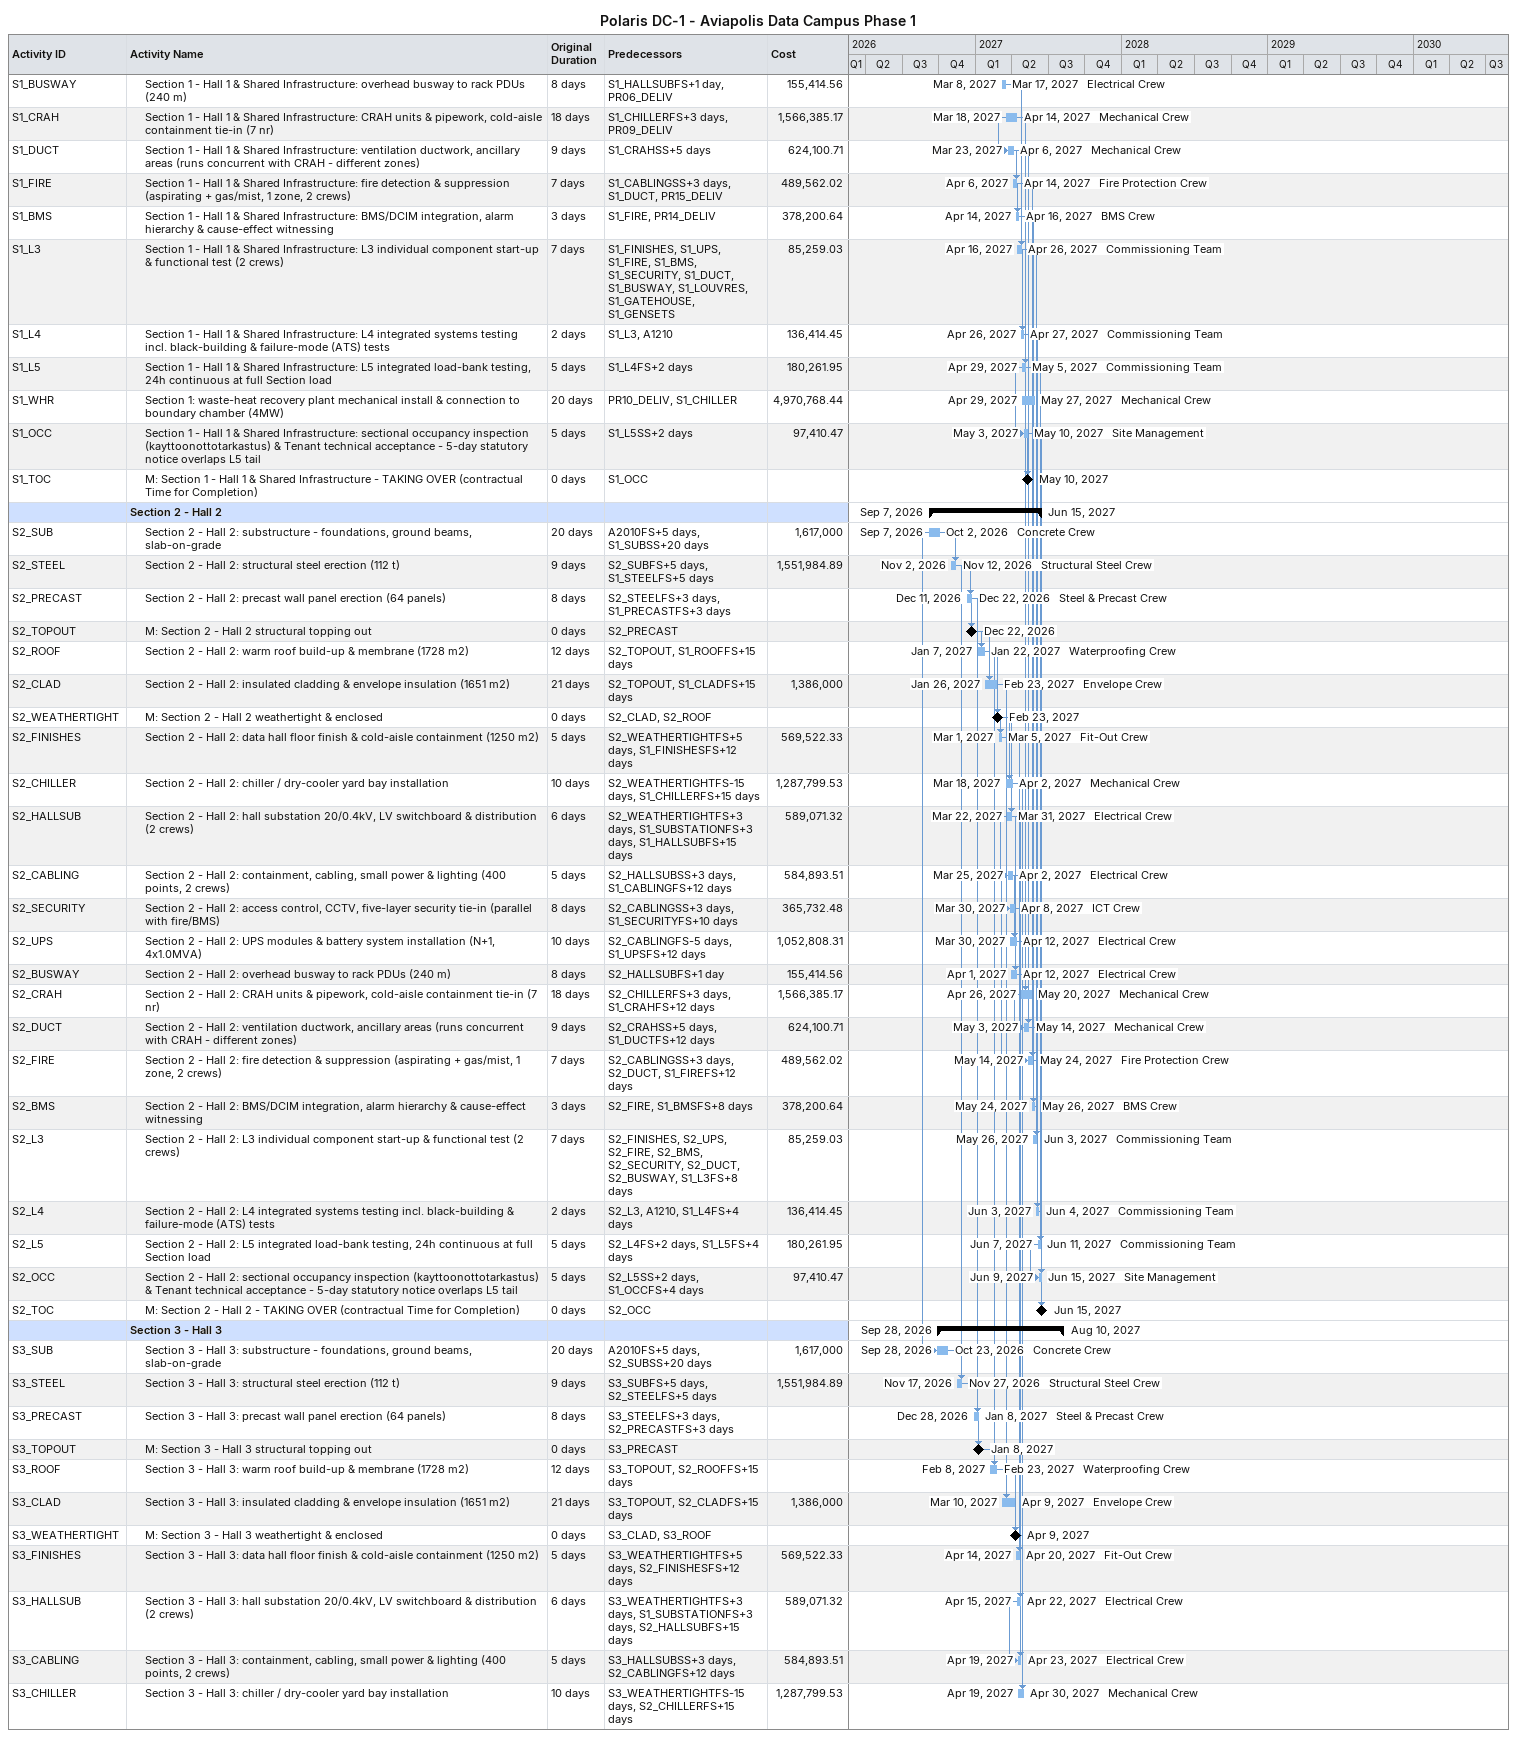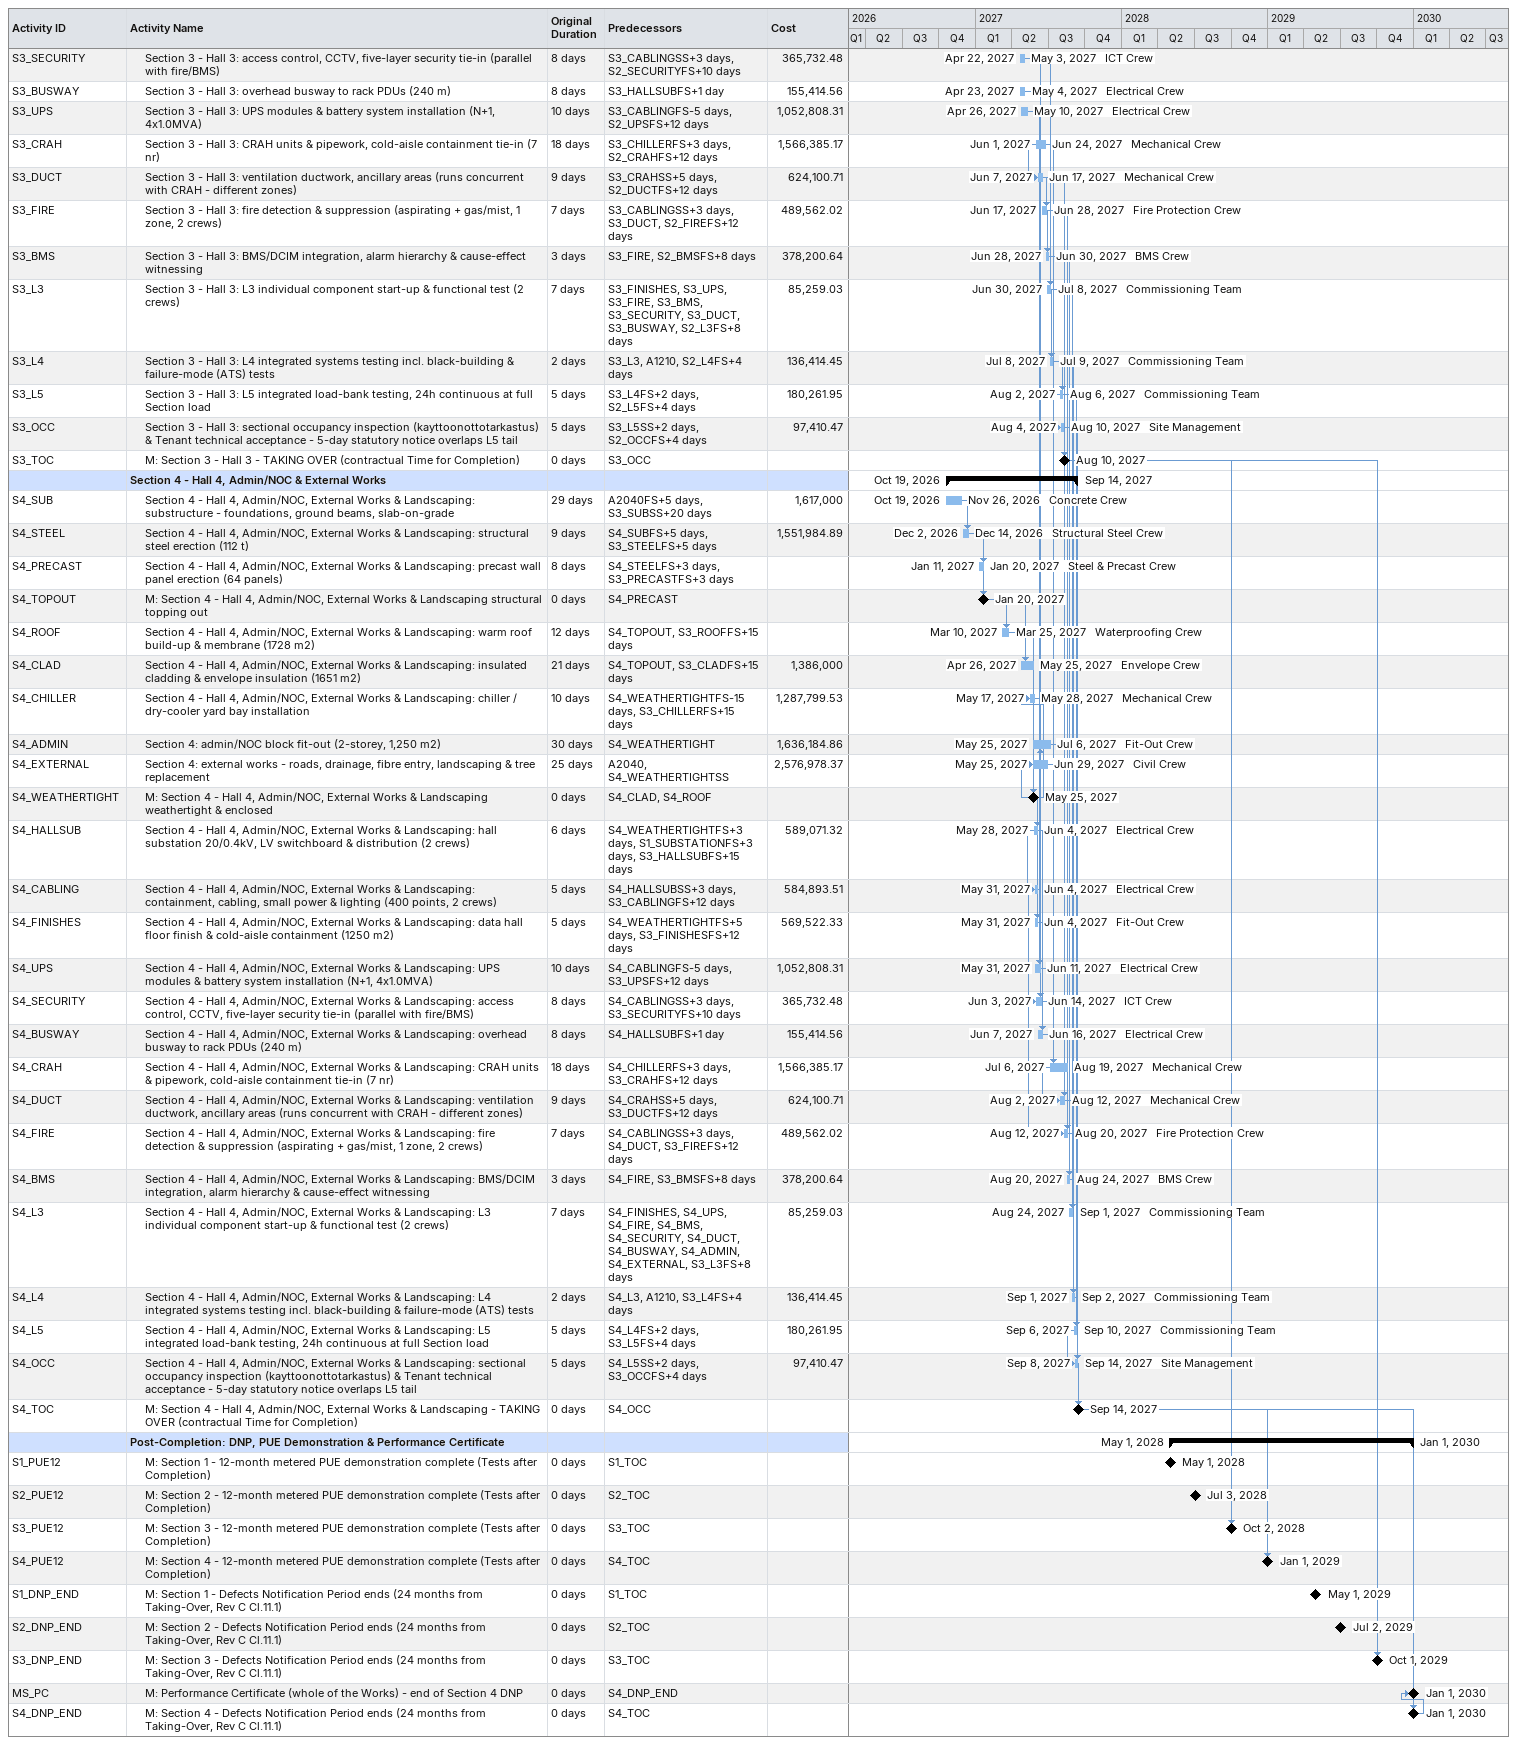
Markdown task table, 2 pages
Polaris DC-1 - Aviapolis Data Campus Phase 1

| ID | Level | Task | Original duration | Start | Finish | Predecessors | Resources | Cost |
|---|---|---|---|---|---|---|---|---|
| S1_BUSWAY | 2 | Section 1 - Hall 1 & Shared Infrastructure: overhead busway to rack PDUs (240 m) | 8d | 2027-03-08 | 2027-03-17 | S1_HALLSUBFS+1d, PR06_DELIV | Electrical Crew | 155414.56 |
| S1_CRAH | 2 | Section 1 - Hall 1 & Shared Infrastructure: CRAH units & pipework, cold-aisle containment tie-in (7 nr) | 18d | 2027-03-18 | 2027-04-14 | S1_CHILLERFS+3d, PR09_DELIV | Mechanical Crew | 1566385.17 |
| S1_DUCT | 2 | Section 1 - Hall 1 & Shared Infrastructure: ventilation ductwork, ancillary areas (runs concurrent with CRAH - different zones) | 9d | 2027-03-23 | 2027-04-06 | S1_CRAHSS+5d | Mechanical Crew | 624100.71 |
| S1_FIRE | 2 | Section 1 - Hall 1 & Shared Infrastructure: fire detection & suppression (aspirating + gas/mist, 1 zone, 2 crews) | 7d | 2027-04-06 | 2027-04-14 | S1_CABLINGSS+3d, S1_DUCT, PR15_DELIV | Fire Protection Crew | 489562.02 |
| S1_BMS | 2 | Section 1 - Hall 1 & Shared Infrastructure: BMS/DCIM integration, alarm hierarchy & cause-effect witnessing | 3d | 2027-04-14 | 2027-04-16 | S1_FIRE, PR14_DELIV | BMS Crew | 378200.64 |
| S1_L3 | 2 | Section 1 - Hall 1 & Shared Infrastructure: L3 individual component start-up & functional test (2 crews) | 7d | 2027-04-16 | 2027-04-26 | S1_FINISHES, S1_UPS, S1_FIRE, S1_BMS, S1_SECURITY, S1_DUCT, S1_BUSWAY, S1_LOUVRES, S1_GATEHOUSE, S1_GENSETS | Commissioning Team | 85259.03 |
| S1_L4 | 2 | Section 1 - Hall 1 & Shared Infrastructure: L4 integrated systems testing incl. black-building & failure-mode (ATS) tests | 2d | 2027-04-26 | 2027-04-27 | S1_L3, A1210 | Commissioning Team | 136414.45 |
| S1_L5 | 2 | Section 1 - Hall 1 & Shared Infrastructure: L5 integrated load-bank testing, 24h continuous at full Section load | 5d | 2027-04-29 | 2027-05-05 | S1_L4FS+2d | Commissioning Team | 180261.95 |
| S1_WHR | 2 | Section 1: waste-heat recovery plant mechanical install & connection to boundary chamber (4MW) | 20d | 2027-04-29 | 2027-05-27 | PR10_DELIV, S1_CHILLER | Mechanical Crew | 4970768.44 |
| S1_OCC | 2 | Section 1 - Hall 1 & Shared Infrastructure: sectional occupancy inspection (kayttoonottotarkastus) & Tenant technical acceptance - 5-day statutory notice overlaps L5 tail | 5d | 2027-05-03 | 2027-05-10 | S1_L5SS+2d | Site Management | 97410.47 |
| S1_TOC | 2 | M: Section 1 - Hall 1 & Shared Infrastructure - TAKING OVER (contractual Time for Completion) | 0d | 2027-05-10 | 2027-05-10 | S1_OCC |  |  |
|  | 1 | **Section 2 - Hall 2** |  | 2026-09-07 | 2027-06-15 |  |  |  |
| S2_SUB | 2 | Section 2 - Hall 2: substructure - foundations, ground beams, slab-on-grade | 20d | 2026-09-07 | 2026-10-02 | A2010FS+5d, S1_SUBSS+20d | Concrete Crew | 1617000 |
| S2_STEEL | 2 | Section 2 - Hall 2: structural steel erection (112 t) | 9d | 2026-11-02 | 2026-11-12 | S2_SUBFS+5d, S1_STEELFS+5d | Structural Steel Crew | 1551984.89 |
| S2_PRECAST | 2 | Section 2 - Hall 2: precast wall panel erection (64 panels) | 8d | 2026-12-11 | 2026-12-22 | S2_STEELFS+3d, S1_PRECASTFS+3d | Steel & Precast Crew |  |
| S2_TOPOUT | 2 | M: Section 2 - Hall 2 structural topping out | 0d | 2026-12-22 | 2026-12-22 | S2_PRECAST |  |  |
| S2_ROOF | 2 | Section 2 - Hall 2: warm roof build-up & membrane (1728 m2) | 12d | 2027-01-07 | 2027-01-22 | S2_TOPOUT, S1_ROOFFS+15d | Waterproofing Crew |  |
| S2_CLAD | 2 | Section 2 - Hall 2: insulated cladding & envelope insulation (1651 m2) | 21d | 2027-01-26 | 2027-02-23 | S2_TOPOUT, S1_CLADFS+15d | Envelope Crew | 1386000 |
| S2_WEATHERTIGHT | 2 | M: Section 2 - Hall 2 weathertight & enclosed | 0d | 2027-02-23 | 2027-02-23 | S2_CLAD, S2_ROOF |  |  |
| S2_FINISHES | 2 | Section 2 - Hall 2: data hall floor finish & cold-aisle containment (1250 m2) | 5d | 2027-03-01 | 2027-03-05 | S2_WEATHERTIGHTFS+5d, S1_FINISHESFS+12d | Fit-Out Crew | 569522.33 |
| S2_CHILLER | 2 | Section 2 - Hall 2: chiller / dry-cooler yard bay installation | 10d | 2027-03-18 | 2027-04-02 | S2_WEATHERTIGHTFS-15d, S1_CHILLERFS+15d | Mechanical Crew | 1287799.53 |
| S2_HALLSUB | 2 | Section 2 - Hall 2: hall substation 20/0.4kV, LV switchboard & distribution (2 crews) | 6d | 2027-03-22 | 2027-03-31 | S2_WEATHERTIGHTFS+3d, S1_SUBSTATIONFS+3d, S1_HALLSUBFS+15d | Electrical Crew | 589071.32 |
| S2_CABLING | 2 | Section 2 - Hall 2: containment, cabling, small power & lighting (400 points, 2 crews) | 5d | 2027-03-25 | 2027-04-02 | S2_HALLSUBSS+3d, S1_CABLINGFS+12d | Electrical Crew | 584893.51 |
| S2_SECURITY | 2 | Section 2 - Hall 2: access control, CCTV, five-layer security tie-in (parallel with fire/BMS) | 8d | 2027-03-30 | 2027-04-08 | S2_CABLINGSS+3d, S1_SECURITYFS+10d | ICT Crew | 365732.48 |
| S2_UPS | 2 | Section 2 - Hall 2: UPS modules & battery system installation (N+1, 4x1.0MVA) | 10d | 2027-03-30 | 2027-04-12 | S2_CABLINGFS-5d, S1_UPSFS+12d | Electrical Crew | 1052808.31 |
| S2_BUSWAY | 2 | Section 2 - Hall 2: overhead busway to rack PDUs (240 m) | 8d | 2027-04-01 | 2027-04-12 | S2_HALLSUBFS+1d | Electrical Crew | 155414.56 |
| S2_CRAH | 2 | Section 2 - Hall 2: CRAH units & pipework, cold-aisle containment tie-in (7 nr) | 18d | 2027-04-26 | 2027-05-20 | S2_CHILLERFS+3d, S1_CRAHFS+12d | Mechanical Crew | 1566385.17 |
| S2_DUCT | 2 | Section 2 - Hall 2: ventilation ductwork, ancillary areas (runs concurrent with CRAH - different zones) | 9d | 2027-05-03 | 2027-05-14 | S2_CRAHSS+5d, S1_DUCTFS+12d | Mechanical Crew | 624100.71 |
| S2_FIRE | 2 | Section 2 - Hall 2: fire detection & suppression (aspirating + gas/mist, 1 zone, 2 crews) | 7d | 2027-05-14 | 2027-05-24 | S2_CABLINGSS+3d, S2_DUCT, S1_FIREFS+12d | Fire Protection Crew | 489562.02 |
| S2_BMS | 2 | Section 2 - Hall 2: BMS/DCIM integration, alarm hierarchy & cause-effect witnessing | 3d | 2027-05-24 | 2027-05-26 | S2_FIRE, S1_BMSFS+8d | BMS Crew | 378200.64 |
| S2_L3 | 2 | Section 2 - Hall 2: L3 individual component start-up & functional test (2 crews) | 7d | 2027-05-26 | 2027-06-03 | S2_FINISHES, S2_UPS, S2_FIRE, S2_BMS, S2_SECURITY, S2_DUCT, S2_BUSWAY, S1_L3FS+8d | Commissioning Team | 85259.03 |
| S2_L4 | 2 | Section 2 - Hall 2: L4 integrated systems testing incl. black-building & failure-mode (ATS) tests | 2d | 2027-06-03 | 2027-06-04 | S2_L3, A1210, S1_L4FS+4d | Commissioning Team | 136414.45 |
| S2_L5 | 2 | Section 2 - Hall 2: L5 integrated load-bank testing, 24h continuous at full Section load | 5d | 2027-06-07 | 2027-06-11 | S2_L4FS+2d, S1_L5FS+4d | Commissioning Team | 180261.95 |
| S2_OCC | 2 | Section 2 - Hall 2: sectional occupancy inspection (kayttoonottotarkastus) & Tenant technical acceptance - 5-day statutory notice overlaps L5 tail | 5d | 2027-06-09 | 2027-06-15 | S2_L5SS+2d, S1_OCCFS+4d | Site Management | 97410.47 |
| S2_TOC | 2 | M: Section 2 - Hall 2 - TAKING OVER (contractual Time for Completion) | 0d | 2027-06-15 | 2027-06-15 | S2_OCC |  |  |
|  | 1 | **Section 3 - Hall 3** |  | 2026-09-28 | 2027-08-10 |  |  |  |
| S3_SUB | 2 | Section 3 - Hall 3: substructure - foundations, ground beams, slab-on-grade | 20d | 2026-09-28 | 2026-10-23 | A2010FS+5d, S2_SUBSS+20d | Concrete Crew | 1617000 |
| S3_STEEL | 2 | Section 3 - Hall 3: structural steel erection (112 t) | 9d | 2026-11-17 | 2026-11-27 | S3_SUBFS+5d, S2_STEELFS+5d | Structural Steel Crew | 1551984.89 |
| S3_PRECAST | 2 | Section 3 - Hall 3: precast wall panel erection (64 panels) | 8d | 2026-12-28 | 2027-01-08 | S3_STEELFS+3d, S2_PRECASTFS+3d | Steel & Precast Crew |  |
| S3_TOPOUT | 2 | M: Section 3 - Hall 3 structural topping out | 0d | 2027-01-08 | 2027-01-08 | S3_PRECAST |  |  |
| S3_ROOF | 2 | Section 3 - Hall 3: warm roof build-up & membrane (1728 m2) | 12d | 2027-02-08 | 2027-02-23 | S3_TOPOUT, S2_ROOFFS+15d | Waterproofing Crew |  |
| S3_CLAD | 2 | Section 3 - Hall 3: insulated cladding & envelope insulation (1651 m2) | 21d | 2027-03-10 | 2027-04-09 | S3_TOPOUT, S2_CLADFS+15d | Envelope Crew | 1386000 |
| S3_WEATHERTIGHT | 2 | M: Section 3 - Hall 3 weathertight & enclosed | 0d | 2027-04-09 | 2027-04-09 | S3_CLAD, S3_ROOF |  |  |
| S3_FINISHES | 2 | Section 3 - Hall 3: data hall floor finish & cold-aisle containment (1250 m2) | 5d | 2027-04-14 | 2027-04-20 | S3_WEATHERTIGHTFS+5d, S2_FINISHESFS+12d | Fit-Out Crew | 569522.33 |
| S3_HALLSUB | 2 | Section 3 - Hall 3: hall substation 20/0.4kV, LV switchboard & distribution (2 crews) | 6d | 2027-04-15 | 2027-04-22 | S3_WEATHERTIGHTFS+3d, S1_SUBSTATIONFS+3d, S2_HALLSUBFS+15d | Electrical Crew | 589071.32 |
| S3_CABLING | 2 | Section 3 - Hall 3: containment, cabling, small power & lighting (400 points, 2 crews) | 5d | 2027-04-19 | 2027-04-23 | S3_HALLSUBSS+3d, S2_CABLINGFS+12d | Electrical Crew | 584893.51 |
| S3_CHILLER | 2 | Section 3 - Hall 3: chiller / dry-cooler yard bay installation | 10d | 2027-04-19 | 2027-04-30 | S3_WEATHERTIGHTFS-15d, S2_CHILLERFS+15d | Mechanical Crew | 1287799.53 |
| S3_SECURITY | 2 | Section 3 - Hall 3: access control, CCTV, five-layer security tie-in (parallel with fire/BMS) | 8d | 2027-04-22 | 2027-05-03 | S3_CABLINGSS+3d, S2_SECURITYFS+10d | ICT Crew | 365732.48 |
| S3_BUSWAY | 2 | Section 3 - Hall 3: overhead busway to rack PDUs (240 m) | 8d | 2027-04-23 | 2027-05-04 | S3_HALLSUBFS+1d | Electrical Crew | 155414.56 |
| S3_UPS | 2 | Section 3 - Hall 3: UPS modules & battery system installation (N+1, 4x1.0MVA) | 10d | 2027-04-26 | 2027-05-10 | S3_CABLINGFS-5d, S2_UPSFS+12d | Electrical Crew | 1052808.31 |
| S3_CRAH | 2 | Section 3 - Hall 3: CRAH units & pipework, cold-aisle containment tie-in (7 nr) | 18d | 2027-06-01 | 2027-06-24 | S3_CHILLERFS+3d, S2_CRAHFS+12d | Mechanical Crew | 1566385.17 |
| S3_DUCT | 2 | Section 3 - Hall 3: ventilation ductwork, ancillary areas (runs concurrent with CRAH - different zones) | 9d | 2027-06-07 | 2027-06-17 | S3_CRAHSS+5d, S2_DUCTFS+12d | Mechanical Crew | 624100.71 |
| S3_FIRE | 2 | Section 3 - Hall 3: fire detection & suppression (aspirating + gas/mist, 1 zone, 2 crews) | 7d | 2027-06-17 | 2027-06-28 | S3_CABLINGSS+3d, S3_DUCT, S2_FIREFS+12d | Fire Protection Crew | 489562.02 |
| S3_BMS | 2 | Section 3 - Hall 3: BMS/DCIM integration, alarm hierarchy & cause-effect witnessing | 3d | 2027-06-28 | 2027-06-30 | S3_FIRE, S2_BMSFS+8d | BMS Crew | 378200.64 |
| S3_L3 | 2 | Section 3 - Hall 3: L3 individual component start-up & functional test (2 crews) | 7d | 2027-06-30 | 2027-07-08 | S3_FINISHES, S3_UPS, S3_FIRE, S3_BMS, S3_SECURITY, S3_DUCT, S3_BUSWAY, S2_L3FS+8d | Commissioning Team | 85259.03 |
| S3_L4 | 2 | Section 3 - Hall 3: L4 integrated systems testing incl. black-building & failure-mode (ATS) tests | 2d | 2027-07-08 | 2027-07-09 | S3_L3, A1210, S2_L4FS+4d | Commissioning Team | 136414.45 |
| S3_L5 | 2 | Section 3 - Hall 3: L5 integrated load-bank testing, 24h continuous at full Section load | 5d | 2027-08-02 | 2027-08-06 | S3_L4FS+2d, S2_L5FS+4d | Commissioning Team | 180261.95 |
| S3_OCC | 2 | Section 3 - Hall 3: sectional occupancy inspection (kayttoonottotarkastus) & Tenant technical acceptance - 5-day statutory notice overlaps L5 tail | 5d | 2027-08-04 | 2027-08-10 | S3_L5SS+2d, S2_OCCFS+4d | Site Management | 97410.47 |
| S3_TOC | 2 | M: Section 3 - Hall 3 - TAKING OVER (contractual Time for Completion) | 0d | 2027-08-10 | 2027-08-10 | S3_OCC |  |  |
|  | 1 | **Section 4 - Hall 4, Admin/NOC & External Works** |  | 2026-10-19 | 2027-09-14 |  |  |  |
| S4_SUB | 2 | Section 4 - Hall 4, Admin/NOC, External Works & Landscaping: substructure - foundations, ground beams, slab-on-grade | 29d | 2026-10-19 | 2026-11-26 | A2040FS+5d, S3_SUBSS+20d | Concrete Crew | 1617000 |
| S4_STEEL | 2 | Section 4 - Hall 4, Admin/NOC, External Works & Landscaping: structural steel erection (112 t) | 9d | 2026-12-02 | 2026-12-14 | S4_SUBFS+5d, S3_STEELFS+5d | Structural Steel Crew | 1551984.89 |
| S4_PRECAST | 2 | Section 4 - Hall 4, Admin/NOC, External Works & Landscaping: precast wall panel erection (64 panels) | 8d | 2027-01-11 | 2027-01-20 | S4_STEELFS+3d, S3_PRECASTFS+3d | Steel & Precast Crew |  |
| S4_TOPOUT | 2 | M: Section 4 - Hall 4, Admin/NOC, External Works & Landscaping structural topping out | 0d | 2027-01-20 | 2027-01-20 | S4_PRECAST |  |  |
| S4_ROOF | 2 | Section 4 - Hall 4, Admin/NOC, External Works & Landscaping: warm roof build-up & membrane (1728 m2) | 12d | 2027-03-10 | 2027-03-25 | S4_TOPOUT, S3_ROOFFS+15d | Waterproofing Crew |  |
| S4_CLAD | 2 | Section 4 - Hall 4, Admin/NOC, External Works & Landscaping: insulated cladding & envelope insulation (1651 m2) | 21d | 2027-04-26 | 2027-05-25 | S4_TOPOUT, S3_CLADFS+15d | Envelope Crew | 1386000 |
| S4_CHILLER | 2 | Section 4 - Hall 4, Admin/NOC, External Works & Landscaping: chiller / dry-cooler yard bay installation | 10d | 2027-05-17 | 2027-05-28 | S4_WEATHERTIGHTFS-15d, S3_CHILLERFS+15d | Mechanical Crew | 1287799.53 |
| S4_ADMIN | 2 | Section 4: admin/NOC block fit-out (2-storey, 1,250 m2) | 30d | 2027-05-25 | 2027-07-06 | S4_WEATHERTIGHT | Fit-Out Crew | 1636184.86 |
| S4_EXTERNAL | 2 | Section 4: external works - roads, drainage, fibre entry, landscaping & tree replacement | 25d | 2027-05-25 | 2027-06-29 | A2040, S4_WEATHERTIGHTSS | Civil Crew | 2576978.37 |
| S4_WEATHERTIGHT | 2 | M: Section 4 - Hall 4, Admin/NOC, External Works & Landscaping weathertight & enclosed | 0d | 2027-05-25 | 2027-05-25 | S4_CLAD, S4_ROOF |  |  |
| S4_HALLSUB | 2 | Section 4 - Hall 4, Admin/NOC, External Works & Landscaping: hall substation 20/0.4kV, LV switchboard & distribution (2 crews) | 6d | 2027-05-28 | 2027-06-04 | S4_WEATHERTIGHTFS+3d, S1_SUBSTATIONFS+3d, S3_HALLSUBFS+15d | Electrical Crew | 589071.32 |
| S4_CABLING | 2 | Section 4 - Hall 4, Admin/NOC, External Works & Landscaping: containment, cabling, small power & lighting (400 points, 2 crews) | 5d | 2027-05-31 | 2027-06-04 | S4_HALLSUBSS+3d, S3_CABLINGFS+12d | Electrical Crew | 584893.51 |
| S4_FINISHES | 2 | Section 4 - Hall 4, Admin/NOC, External Works & Landscaping: data hall floor finish & cold-aisle containment (1250 m2) | 5d | 2027-05-31 | 2027-06-04 | S4_WEATHERTIGHTFS+5d, S3_FINISHESFS+12d | Fit-Out Crew | 569522.33 |
| S4_UPS | 2 | Section 4 - Hall 4, Admin/NOC, External Works & Landscaping: UPS modules & battery system installation (N+1, 4x1.0MVA) | 10d | 2027-05-31 | 2027-06-11 | S4_CABLINGFS-5d, S3_UPSFS+12d | Electrical Crew | 1052808.31 |
| S4_SECURITY | 2 | Section 4 - Hall 4, Admin/NOC, External Works & Landscaping: access control, CCTV, five-layer security tie-in (parallel with fire/BMS) | 8d | 2027-06-03 | 2027-06-14 | S4_CABLINGSS+3d, S3_SECURITYFS+10d | ICT Crew | 365732.48 |
| S4_BUSWAY | 2 | Section 4 - Hall 4, Admin/NOC, External Works & Landscaping: overhead busway to rack PDUs (240 m) | 8d | 2027-06-07 | 2027-06-16 | S4_HALLSUBFS+1d | Electrical Crew | 155414.56 |
| S4_CRAH | 2 | Section 4 - Hall 4, Admin/NOC, External Works & Landscaping: CRAH units & pipework, cold-aisle containment tie-in (7 nr) | 18d | 2027-07-06 | 2027-08-19 | S4_CHILLERFS+3d, S3_CRAHFS+12d | Mechanical Crew | 1566385.17 |
| S4_DUCT | 2 | Section 4 - Hall 4, Admin/NOC, External Works & Landscaping: ventilation ductwork, ancillary areas (runs concurrent with CRAH - different zones) | 9d | 2027-08-02 | 2027-08-12 | S4_CRAHSS+5d, S3_DUCTFS+12d | Mechanical Crew | 624100.71 |
| S4_FIRE | 2 | Section 4 - Hall 4, Admin/NOC, External Works & Landscaping: fire detection & suppression (aspirating + gas/mist, 1 zone, 2 crews) | 7d | 2027-08-12 | 2027-08-20 | S4_CABLINGSS+3d, S4_DUCT, S3_FIREFS+12d | Fire Protection Crew | 489562.02 |
| S4_BMS | 2 | Section 4 - Hall 4, Admin/NOC, External Works & Landscaping: BMS/DCIM integration, alarm hierarchy & cause-effect witnessing | 3d | 2027-08-20 | 2027-08-24 | S4_FIRE, S3_BMSFS+8d | BMS Crew | 378200.64 |
| S4_L3 | 2 | Section 4 - Hall 4, Admin/NOC, External Works & Landscaping: L3 individual component start-up & functional test (2 crews) | 7d | 2027-08-24 | 2027-09-01 | S4_FINISHES, S4_UPS, S4_FIRE, S4_BMS, S4_SECURITY, S4_DUCT, S4_BUSWAY, S4_ADMIN, S4_EXTERNAL, S3_L3FS+8d | Commissioning Team | 85259.03 |
| S4_L4 | 2 | Section 4 - Hall 4, Admin/NOC, External Works & Landscaping: L4 integrated systems testing incl. black-building & failure-mode (ATS) tests | 2d | 2027-09-01 | 2027-09-02 | S4_L3, A1210, S3_L4FS+4d | Commissioning Team | 136414.45 |
| S4_L5 | 2 | Section 4 - Hall 4, Admin/NOC, External Works & Landscaping: L5 integrated load-bank testing, 24h continuous at full Section load | 5d | 2027-09-06 | 2027-09-10 | S4_L4FS+2d, S3_L5FS+4d | Commissioning Team | 180261.95 |
| S4_OCC | 2 | Section 4 - Hall 4, Admin/NOC, External Works & Landscaping: sectional occupancy inspection (kayttoonottotarkastus) & Tenant technical acceptance - 5-day statutory notice overlaps L5 tail | 5d | 2027-09-08 | 2027-09-14 | S4_L5SS+2d, S3_OCCFS+4d | Site Management | 97410.47 |
| S4_TOC | 2 | M: Section 4 - Hall 4, Admin/NOC, External Works & Landscaping - TAKING OVER (contractual Time for Completion) | 0d | 2027-09-14 | 2027-09-14 | S4_OCC |  |  |
|  | 1 | **Post-Completion: DNP, PUE Demonstration & Performance Certificate** |  | 2028-05-01 | 2030-01-01 |  |  |  |
| S1_PUE12 | 2 | M: Section 1 - 12-month metered PUE demonstration complete (Tests after Completion) | 0d | 2028-05-01 | 2028-05-01 | S1_TOC |  |  |
| S2_PUE12 | 2 | M: Section 2 - 12-month metered PUE demonstration complete (Tests after Completion) | 0d | 2028-07-03 | 2028-07-03 | S2_TOC |  |  |
| S3_PUE12 | 2 | M: Section 3 - 12-month metered PUE demonstration complete (Tests after Completion) | 0d | 2028-10-02 | 2028-10-02 | S3_TOC |  |  |
| S4_PUE12 | 2 | M: Section 4 - 12-month metered PUE demonstration complete (Tests after Completion) | 0d | 2029-01-01 | 2029-01-01 | S4_TOC |  |  |
| S1_DNP_END | 2 | M: Section 1 - Defects Notification Period ends (24 months from Taking-Over, Rev C Cl.11.1) | 0d | 2029-05-01 | 2029-05-01 | S1_TOC |  |  |
| S2_DNP_END | 2 | M: Section 2 - Defects Notification Period ends (24 months from Taking-Over, Rev C Cl.11.1) | 0d | 2029-07-02 | 2029-07-02 | S2_TOC |  |  |
| S3_DNP_END | 2 | M: Section 3 - Defects Notification Period ends (24 months from Taking-Over, Rev C Cl.11.1) | 0d | 2029-10-01 | 2029-10-01 | S3_TOC |  |  |
| MS_PC | 2 | M: Performance Certificate (whole of the Works) - end of Section 4 DNP | 0d | 2030-01-01 | 2030-01-01 | S4_DNP_END |  |  |
| S4_DNP_END | 2 | M: Section 4 - Defects Notification Period ends (24 months from Taking-Over, Rev C Cl.11.1) | 0d | 2030-01-01 | 2030-01-01 | S4_TOC |  |  |
